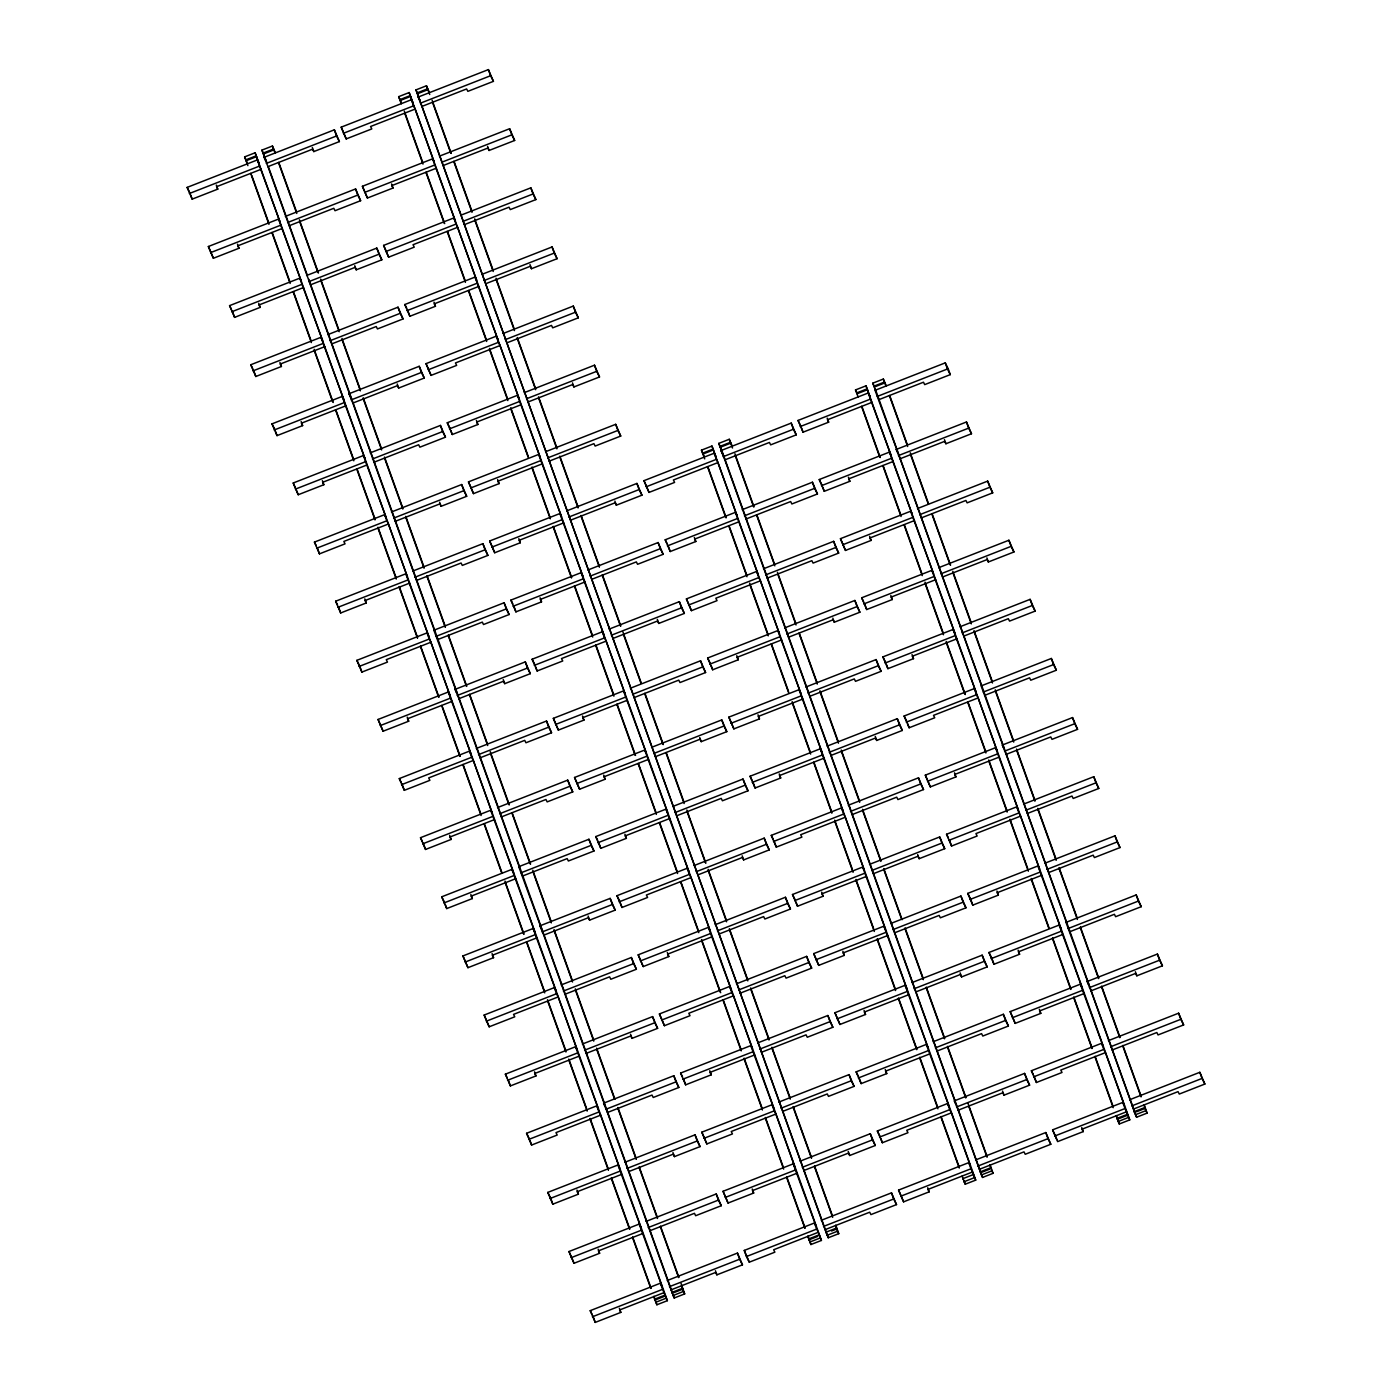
<?xml version="1.0" encoding="UTF-8"?>
<svg xmlns="http://www.w3.org/2000/svg" width="1392" height="1392" viewBox="0 0 1392 1392"><rect width="100%" height="100%" fill="white"/><g stroke="black" fill="none" stroke-linecap="round" stroke-linejoin="round"><path stroke-width="1.5" d="M247.88 165.631L244.627 156.878L255.119 152.789L667.377 1300.667L656.885 1304.774L653.735 1296.648M264.167 157.279L267.977 166.622L312.591 149.17L313.809 151.589L339.387 141.584L334.358 129.821L264.167 157.279L265.785 160.48L261.94 150.11L272.432 146.021L275.146 152.285M401.348 103.774L398.669 96.657L409.161 92.551L821.419 1240.446L810.927 1244.535L807.778 1236.409M418.209 97.04L422.02 106.384L466.633 88.949L467.851 91.35L493.429 81.345L488.401 69.6L418.209 97.04L419.827 100.259L415.982 89.888L426.474 85.782L429.188 92.063M245.705 159.906L256.198 155.817L258.964 163.16L257.346 159.941L187.137 187.398L192.166 199.143L217.761 189.138L216.299 185.049M263.018 153.137L273.511 149.048L275.111 153.12M399.748 99.685L410.24 95.578L413.006 102.921L411.388 99.719L341.197 127.159L346.208 138.922L371.803 128.917L370.585 126.498L415.199 109.046L434.217 162.046L432.599 158.827L362.407 186.284L367.436 198.029L393.014 188.024L391.552 183.935M417.078 92.916L427.553 88.81L429.728 94.517M246.123 160.741L256.615 156.635M263.436 153.973L273.928 149.866M400.165 100.52L410.657 96.413M417.496 93.751L427.97 89.645M189.347 193.523L259.538 166.083L280.175 222.268L278.557 219.066L208.365 246.506L213.394 258.268L238.972 248.263L237.51 244.174M266.359 163.403L336.568 135.964L339.387 141.584M343.389 133.301L413.581 105.844L415.199 109.046M420.419 103.182L490.61 75.725L493.429 81.345M261.157 169.285L216.543 186.719L217.761 189.138M285.377 216.404L355.586 188.947L360.615 200.709L335.02 210.714L333.802 208.295L289.188 225.73L267.977 166.622M439.42 156.165L509.629 128.725L514.657 140.47L489.062 150.475L487.844 148.057L443.23 165.509L422.02 106.384M210.557 252.648L280.749 225.191L301.385 281.393L299.767 278.174L229.576 305.631L234.604 317.376L260.182 307.371L258.721 303.282M287.587 222.529L357.779 195.071L360.615 200.709M364.6 192.409L434.809 164.969L455.428 221.154L453.809 217.952L383.618 245.392L388.646 257.155L414.242 247.15L413.024 244.731L457.637 227.296L476.638 280.279L475.037 277.078L404.828 304.517L409.857 316.28L435.452 306.275L433.973 302.186M441.629 162.29L511.821 134.85L514.657 140.47M282.367 228.41L237.754 245.845L238.972 248.263M436.409 168.171L391.813 185.606L393.014 188.024M306.588 275.512L376.797 248.072L381.826 259.817L356.23 269.822L355.012 267.403L310.416 284.855L289.188 225.73M460.648 215.29L530.839 187.833L535.868 199.595L510.272 209.6L509.054 207.182L464.458 224.617L443.23 165.509M231.768 311.756L301.977 284.316L322.596 340.501L320.978 337.299L250.786 364.739L255.815 376.501L281.41 366.496L279.931 362.407M308.798 281.654L378.989 254.197L381.826 259.817M385.81 251.534L456.019 224.077L457.637 227.296M462.84 221.415L533.032 193.975L535.868 199.595M303.578 287.518L258.982 304.97L260.182 307.371M327.816 334.637L398.008 307.18L403.036 318.942L377.441 328.947L376.24 326.528L331.627 343.963L310.416 284.855M481.858 274.398L552.05 246.958L557.078 258.703L531.483 268.708L530.282 266.307L485.669 283.742L464.458 224.617M252.996 370.881L323.188 343.424L343.807 399.626L342.206 396.424L271.997 423.864L277.025 435.626L302.621 425.621L301.159 421.532M330.008 340.762L400.2 313.322L403.036 318.942M407.038 310.642L477.23 283.202L497.866 339.404L496.248 336.185L426.039 363.643L431.068 375.388L456.663 365.383L455.445 362.964L500.059 345.529L519.077 398.512L517.459 395.311L447.267 422.75L452.296 434.513L477.874 424.508L476.412 420.419M484.051 280.54L554.26 253.083L557.078 258.703M324.806 346.643L280.192 364.078L281.41 366.496M478.848 286.404L434.234 303.856L435.452 306.275M349.027 393.745L419.218 366.305L424.247 378.05L398.669 388.055L397.451 385.654L352.837 403.088L349.027 393.745L350.645 396.964M503.069 333.523L573.26 306.083L578.289 317.828L552.711 327.833L551.493 325.415L506.879 342.867L485.669 283.742M274.207 429.989L344.398 402.549L365.035 458.751L363.416 455.532L293.225 482.989L298.236 494.734L323.831 484.729L322.37 480.64M351.219 399.887L421.428 372.43L424.247 378.05M428.249 369.767L498.44 342.328L500.059 345.529M505.261 339.648L575.47 312.208L578.289 317.828M346.016 405.751L301.403 423.203L302.621 425.621M370.237 452.87L440.429 425.43L445.457 437.175L419.879 447.18L418.661 444.761L374.048 462.214L352.837 403.088M524.279 392.648L594.488 365.191L599.517 376.954L573.922 386.959L572.704 384.54L528.09 401.975L506.879 342.867M295.417 489.114L365.609 461.674L386.245 517.859L384.627 514.657L314.435 542.097L319.464 553.859L345.042 543.854L343.841 541.436L388.438 524.001L407.456 576.984L405.838 573.782L335.646 601.222L340.675 612.967L366.27 602.962L364.791 598.891M372.447 458.995L442.639 431.555L445.457 437.175M449.459 428.893L519.651 401.435L540.287 457.637L538.669 454.418L468.478 481.876L473.506 493.621L499.084 483.616L497.623 479.527M526.489 398.773L596.681 371.333L599.517 376.954M367.227 464.876L322.613 482.311L323.831 484.729M521.269 404.654L476.656 422.089L477.874 424.508M391.448 511.995L461.657 484.538L466.685 496.3L441.09 506.305L439.872 503.887L395.258 521.321L374.048 462.214M545.49 451.756L615.699 424.316L620.728 436.061L595.132 446.066L593.914 443.648L549.318 461.1L528.09 401.975M316.628 548.239L386.837 520.782L388.438 524.001M393.658 518.12L463.849 490.68L466.685 496.3M470.67 488L540.879 460.561L561.498 516.745L559.88 513.544L489.688 541.001L494.717 552.746L520.312 542.741L518.833 538.652M547.7 457.898L617.891 430.441L620.728 436.061M542.48 463.762L497.884 481.214L499.084 483.616M704.717 458.89L701.464 450.155L711.956 446.049L975.722 1180.12L965.23 1184.209L962.081 1176.083M721.004 450.556L724.832 459.882L769.428 442.447L770.646 444.866L796.241 434.861L791.213 423.098L721.004 450.556L722.622 453.757L718.777 443.387L729.269 439.28L732.001 445.562M858.185 397.033L855.506 389.934L865.998 385.828L1129.765 1119.881L1119.272 1123.988L1116.123 1115.845M885.991 386.176L884.825 382.922L874.333 387.011L872.836 383.148L883.328 379.059L886.043 385.323M702.56 453.183L713.052 449.077L715.801 456.419L714.183 453.218L643.991 480.658L649.02 492.42L674.598 482.415L673.397 479.996L717.994 462.562L737.012 515.545L735.411 512.343L665.202 539.783L670.231 551.528L695.826 541.523L694.347 537.451M719.873 446.414L730.365 442.308L732.54 448.033M856.602 392.962L867.094 388.855L869.843 396.198L868.225 392.979L798.034 420.436L803.062 432.181L828.658 422.176L827.179 418.087M873.915 386.176L884.407 382.087L884.825 382.922M702.977 454.018L713.47 449.912M720.29 447.25L730.783 443.143M857.02 393.779L867.512 389.69M412.676 571.103L482.867 543.663L487.896 555.408L462.301 565.413L461.083 563.012L416.486 580.447L395.258 521.321M566.718 510.881L636.91 483.424L641.938 495.187L616.343 505.192L615.142 502.773L570.529 520.208L549.318 461.1M878.874 399.661L923.488 382.208L924.688 384.627L950.284 374.622L948.074 368.497L945.255 362.877L875.063 390.317L897.144 450.608M337.838 607.347L408.047 579.907L428.666 636.109L427.066 632.89L356.857 660.347L361.885 672.092L387.481 662.087L386.263 659.669L430.876 642.234L449.877 695.217L448.276 692.015L378.067 719.455L383.096 731.218L408.691 721.213L407.23 717.124M414.868 577.245L485.06 549.788L487.896 555.408M491.898 547.126L562.09 519.668L582.709 575.87L581.108 572.669L510.899 600.109L515.927 611.871L541.523 601.866L540.061 597.777M568.91 517.006L639.102 489.566L641.938 495.187M646.184 486.8L716.393 459.343L717.994 462.562M723.214 456.68L793.405 429.241L796.241 434.861M800.226 426.561L870.435 399.121L891.054 455.306L889.453 452.104L819.244 479.544L824.273 491.306L849.868 481.301L848.407 477.212M877.256 396.442L947.447 369.002L950.284 374.622M409.666 583.109L365.052 600.561L366.27 602.962M563.708 522.887L519.094 540.322L520.312 542.741M872.053 402.323L827.44 419.775L828.658 422.176M437.697 639.572L482.311 622.12L483.511 624.538L509.107 614.533L504.078 602.771L433.886 630.228L456.715 692.555L455.097 689.353L525.289 661.896L530.317 673.658L504.739 683.663L503.521 681.245L458.908 698.68L455.097 689.353M587.929 569.989L658.12 542.549L663.149 554.312L637.571 564.299L636.353 561.898L591.739 579.333L570.529 520.208M742.232 509.663L812.423 482.224L817.452 493.969L791.857 503.974L790.656 501.555L746.042 519.007L724.832 459.882M896.274 449.442L966.466 421.985L971.494 433.747L945.916 443.752L944.698 441.334L900.085 458.768L896.274 449.442L897.892 452.644M359.066 666.472L429.258 639.032L430.876 642.234M436.079 636.353L506.288 608.913L509.107 614.533M513.109 606.251L583.3 578.794L603.937 634.996L602.318 631.777L532.127 659.234L537.138 670.979L562.733 660.974L561.515 658.555L606.129 641.12L625.147 694.103L623.529 690.902L553.337 718.342L558.366 730.104L583.944 720.099L582.482 716.01M590.121 576.131L660.33 548.674L663.149 554.312M667.412 545.908L737.603 518.468L758.222 574.652L756.622 571.451L686.413 598.908L691.441 610.653L717.037 600.648L715.819 598.229L760.432 580.795L779.45 633.778L777.832 630.576L707.641 658.016L712.669 669.778L738.247 659.773L736.786 655.684M744.424 515.806L814.633 488.348L817.452 493.969M821.454 485.686L891.646 458.229L912.282 514.431L910.664 511.229L840.455 538.669L845.483 550.432L871.079 540.427L869.617 536.338M898.466 455.567L968.675 428.127L971.494 433.747M584.918 581.995L540.305 599.447L541.523 601.866M739.222 521.669L694.608 539.122L695.826 541.523M893.264 461.448L848.65 478.883L849.868 481.301M609.139 629.114L679.331 601.675L684.359 613.42L658.781 623.425L657.563 621.006L612.95 638.458L591.739 579.333M763.442 568.789L833.634 541.331L838.663 553.094L813.085 563.099L811.867 560.68L767.253 578.132L746.042 519.007M917.485 508.55L987.676 481.11L992.705 492.855L967.127 502.86L965.909 500.459L921.295 517.894L900.085 458.768M380.277 725.597L450.469 698.14L471.105 754.342L469.487 751.123L399.295 778.58L404.324 790.325L429.902 780.32L428.684 777.919L473.297 760.467L492.316 813.45L490.697 810.248L420.506 837.688L425.534 849.451L451.112 839.446L449.651 835.357M457.289 695.478L527.498 668.021L530.317 673.658M534.319 665.359L604.511 637.919L606.129 641.12M611.349 635.239L681.541 607.799L684.359 613.42M688.622 605.033L758.814 577.593L760.432 580.795M765.635 574.913L835.844 547.474L838.663 553.094M842.665 544.794L912.856 517.354L933.493 573.556L931.874 570.337L861.683 597.794L866.711 609.539L892.289 599.534L890.828 595.445M919.677 514.692L989.886 487.235L992.705 492.855M452.087 701.359L407.473 718.794L408.691 721.213M914.474 520.556L869.861 538.008L871.079 540.427M476.308 748.461L546.517 721.021L551.545 732.766L525.95 742.771L524.732 740.353L480.118 757.805L458.908 698.68M630.35 688.24L700.559 660.782L705.587 672.545L679.992 682.55L678.774 680.131L634.16 697.566L612.95 638.458M784.653 627.896L854.862 600.457L859.873 612.219L834.295 622.224L833.077 619.805L788.464 637.24L767.253 578.132M938.695 567.675L1008.904 540.235L1013.933 551.98L988.337 561.985L987.119 559.567L942.506 577.019L921.295 517.894M401.488 784.705L471.679 757.265L473.297 760.467M478.517 754.603L548.709 727.146L551.545 732.766M555.53 724.484L625.739 697.027L646.358 753.229L644.74 750.027L574.548 777.467L579.577 789.229L605.172 779.224L603.693 775.135M632.56 694.364L702.751 666.925L705.587 672.545M709.833 664.158L780.025 636.701L800.661 692.903L799.043 689.684L728.851 717.141L733.88 728.886L759.458 718.881L757.996 714.792M786.863 634.039L857.054 606.581L859.873 612.219M863.875 603.919L934.084 576.479L954.703 632.664L953.085 629.462L882.893 656.902L887.922 668.665L913.5 658.66L912.038 654.571M940.905 573.8L1011.097 546.36L1013.933 551.98M627.34 700.246L582.743 717.68L583.944 720.099M781.643 639.902L737.029 657.355L738.247 659.773M935.685 579.681L891.071 597.116L892.289 599.534M497.518 807.586L567.727 780.129L572.756 791.891L547.16 801.896L545.942 799.478L501.346 816.913L480.118 757.805M651.578 747.347L721.769 719.908L726.798 731.653L701.203 741.658L699.985 739.256L655.388 756.691L634.16 697.566M805.864 687.022L876.073 659.582L881.101 671.327L855.506 681.332L854.288 678.913L809.674 696.365L788.464 637.24M959.906 626.8L1030.115 599.343L1035.143 611.105L1009.548 621.11L1008.33 618.692L963.734 636.127L942.506 577.019M422.698 843.83L492.907 816.373L513.526 872.575L511.908 869.374L441.716 896.813L446.745 908.576L472.34 898.571L470.861 894.482M499.728 813.711L569.92 786.271L572.756 791.891M576.74 783.592L646.949 756.152L667.568 812.354L665.968 809.135L595.759 836.592L600.787 848.337L626.383 838.332L624.904 834.243M653.77 753.49L723.962 726.032L726.798 731.653M731.044 723.266L801.253 695.826L821.872 752.011L820.253 748.809L750.062 776.249L755.09 788.011L780.686 778.006L779.207 773.917M808.073 693.146L878.265 665.707L881.101 671.327M885.086 663.044L955.295 635.587L975.914 691.789L974.313 688.588L904.104 716.027L909.133 727.772L934.728 717.767L933.51 715.366L978.124 697.914L997.124 750.897L995.524 747.695L925.315 775.153L930.343 786.898L955.939 776.893L954.477 772.804M962.116 632.925L1032.307 605.485L1035.143 611.105M494.508 819.592L449.912 837.027L451.112 839.446M648.568 759.353L603.954 776.806L605.172 779.224M802.853 699.028L758.257 716.462L759.458 718.881M956.896 638.806L912.299 656.241L913.5 658.66M522.557 876.038L567.17 858.603L568.371 861.004L593.966 850.999L588.938 839.254L518.746 866.694L541.575 929.021L539.957 925.819L610.148 898.379L615.177 910.124L589.599 920.129L588.381 917.711L543.767 935.163L539.957 925.819M672.788 806.473L742.98 779.033L748.009 790.778L722.413 800.783L721.213 798.364L676.599 815.816L655.388 756.691M827.092 746.147L897.283 718.69L902.312 730.452L876.716 740.457L875.498 738.038L830.902 755.473L809.674 696.365M984.944 695.252L1029.558 677.817L1030.759 680.218L1056.354 670.213L1051.325 658.468L981.134 685.908L1003.963 748.235L1002.344 745.033L1072.536 717.576L1077.565 729.338L1051.987 739.343L1050.769 736.925L1006.155 754.377L1002.344 745.033M443.926 902.956L514.118 875.498L534.737 931.7L533.136 928.481L462.927 955.939L467.956 967.684L493.551 957.679L492.089 953.59M520.939 872.836L591.13 845.379L593.966 850.999M597.968 842.717L668.16 815.277L688.779 871.462L687.178 868.26L616.969 895.7L621.998 907.462L647.593 897.457L646.375 895.039L690.989 877.604L710.007 930.587L708.389 927.368L638.197 954.825L643.226 966.57L668.804 956.565L667.342 952.476M674.981 812.597L745.19 785.158L748.009 790.778M752.254 782.391L822.463 754.934L843.082 811.136L841.481 807.934L771.272 835.374L776.301 847.136L801.896 837.131L800.678 834.713L845.292 817.261L864.31 870.261L862.692 867.042L792.483 894.499L797.512 906.244L823.107 896.239L821.645 892.15M829.284 752.272L899.476 724.832L902.312 730.452M906.314 722.152L976.505 694.712L978.124 697.914M983.326 692.05L1053.535 664.593L1056.354 670.213M515.736 878.7L471.122 896.152L472.34 898.571M669.778 818.479L625.165 835.913L626.383 838.332M824.081 758.153L779.468 775.588L780.686 778.006M693.999 865.598L764.191 838.141L769.219 849.903L743.641 859.908L742.423 857.489L697.81 874.924L676.599 815.816M848.302 805.255L918.494 777.815L923.522 789.56L897.944 799.565L896.726 797.164L852.113 814.598L830.902 755.473M465.137 962.063L535.328 934.624L555.965 990.808L554.347 987.607L484.155 1015.046L489.166 1026.809L514.762 1016.804L513.544 1014.385L558.157 996.95L577.175 1049.933L575.557 1046.732L505.366 1074.172L510.394 1085.917L535.972 1075.929L534.511 1071.84M542.149 931.944L612.358 904.504L615.177 910.124M619.179 901.842L689.371 874.385L690.989 877.604M696.191 871.723L766.4 844.283L769.219 849.903M773.482 841.499L843.674 814.059L845.292 817.261M850.495 811.397L920.704 783.94L923.522 789.56M927.524 781.277L997.716 753.838L1018.352 810.022L1016.734 806.821L946.543 834.26L951.571 846.023L977.149 836.018L975.931 833.599L1020.545 816.147L1039.563 869.147L1037.945 865.928L967.753 893.386L972.782 905.131L998.36 895.126L996.898 891.037M1004.537 751.158L1074.746 723.718L1077.565 729.338M536.947 937.825L492.333 955.26L493.551 957.679M999.334 757.039L954.721 774.474L955.939 776.893M561.167 984.944L631.359 957.487L636.388 969.25L610.81 979.255L609.592 976.836L564.978 994.271L543.767 935.163M715.21 924.706L785.419 897.266L790.447 909.011L764.852 919.016L763.634 916.597L719.02 934.049L697.81 874.924M869.513 864.38L939.704 836.94L944.733 848.685L919.155 858.69L917.937 856.271L873.323 873.724L852.113 814.598M1023.555 804.141L1093.764 776.701L1098.775 788.464L1073.197 798.469L1071.979 796.05L1027.366 813.485L1006.155 754.377M486.347 1021.189L556.539 993.731L558.157 996.95M563.377 991.069L633.569 963.629L636.388 969.25M640.39 960.95L710.581 933.51L731.218 989.695L729.599 986.493L659.408 1013.95L664.436 1025.695L690.014 1015.69L688.814 1013.272L733.41 995.837L752.428 1048.82L750.81 1045.618L680.618 1073.058L685.647 1084.82L711.242 1074.815L709.763 1070.726M717.419 930.848L787.611 903.391L790.447 909.011M794.693 900.624L864.884 873.184L885.521 929.369L883.903 926.167L813.711 953.607L818.74 965.369L844.318 955.364L842.856 951.275M871.705 870.505L941.914 843.065L944.733 848.685M948.735 840.403L1018.927 812.945L1020.545 816.147M1025.765 810.283L1095.956 782.826L1098.775 788.464M712.199 936.712L667.586 954.164L668.804 956.565M866.503 876.386L821.889 893.821L823.107 896.239M582.378 1044.052L652.587 1016.612L657.616 1028.357L632.02 1038.362L630.802 1035.961L586.189 1053.396L564.978 994.271M736.42 983.831L806.629 956.374L811.658 968.136L786.062 978.141L784.844 975.722L740.248 993.157L719.02 934.049M890.723 923.505L960.932 896.048L965.961 907.81L940.366 917.815L939.148 915.397L894.534 932.831L873.323 873.724M1044.766 863.266L1114.975 835.826L1120.003 847.571L1094.408 857.576L1093.19 855.158L1048.576 872.61L1027.366 813.485M507.558 1080.296L577.767 1052.857L598.386 1109.059L596.768 1105.84L526.576 1133.297L531.605 1145.042L557.2 1135.037L555.982 1132.618L600.578 1115.183L619.597 1168.166L617.996 1164.965L547.787 1192.405L552.815 1204.167L578.411 1194.162L576.932 1190.073M584.588 1050.194L654.779 1022.737L657.616 1028.357M661.6 1020.075L731.809 992.618L733.41 995.837M738.63 989.956L808.822 962.516L811.658 968.136M815.903 959.749L886.112 932.292L906.731 988.494L905.113 985.292L834.922 1012.732L839.95 1024.477L865.528 1014.472L864.067 1010.401M892.933 929.63L963.125 902.19L965.961 907.81M969.946 899.51L1040.155 872.071L1060.774 928.255L1059.155 925.054L988.964 952.493L993.992 964.256L1019.588 954.251L1018.109 950.162M1046.975 869.391L1117.167 841.951L1120.003 847.571M579.368 1056.058L534.754 1073.51L535.972 1075.929M887.713 935.511L843.1 952.946L844.318 955.364M1041.755 875.272L997.159 892.724L998.36 895.126M603.606 1103.177L673.798 1075.72L678.826 1087.483L653.231 1097.488L652.013 1095.069L607.417 1112.521L603.606 1103.177L605.207 1106.379M757.648 1042.939L827.84 1015.499L832.868 1027.261L807.273 1037.266L806.072 1034.848L761.459 1052.282L740.248 993.157M911.934 982.613L982.143 955.173L987.172 966.918L961.576 976.923L960.358 974.504L915.762 991.957L894.534 932.831M1069.804 931.718L1114.4 914.283L1115.618 916.702L1141.214 906.697L1136.185 894.934L1065.994 922.391L1088.805 984.718L1087.204 981.499L1157.396 954.059L1162.424 965.804L1136.846 975.809L1135.628 973.408L1091.015 990.843L1087.204 981.499M528.769 1139.422L598.978 1111.982L600.578 1115.183M605.798 1109.302L675.99 1081.862L678.826 1087.483M682.828 1079.2L753.02 1051.743L773.639 1107.945L772.038 1104.726L701.829 1132.183L706.858 1143.928L732.453 1133.923L731.235 1131.505L775.849 1114.07L794.867 1167.053L793.249 1163.851L723.057 1191.291L728.068 1203.053L753.664 1193.048L752.202 1188.959M759.841 1049.081L830.032 1021.624L832.868 1027.261M837.114 1018.857L907.323 991.417L927.942 1047.602L926.341 1044.4L856.132 1071.857L861.161 1083.602L886.756 1073.597L885.277 1069.508M914.144 988.755L984.335 961.298L987.172 966.918M991.156 958.636L1061.365 931.178L1081.984 987.38L1080.383 984.179L1010.174 1011.619L1015.203 1023.381L1040.798 1013.376L1039.337 1009.287M1068.186 928.516L1138.378 901.076L1141.214 906.697M754.638 1054.945L710.024 1072.397L711.242 1074.815M908.924 994.619L864.328 1012.071L865.528 1014.472M1062.983 934.397L1018.37 951.832L1019.588 954.251M624.817 1162.303L695.008 1134.845L700.037 1146.608L674.441 1156.613L673.241 1154.194L628.627 1171.629L607.417 1112.521M778.859 1102.064L849.05 1074.624L854.079 1086.369L828.501 1096.374L827.283 1093.955L782.669 1111.408L761.459 1052.282M933.162 1041.738L1003.354 1014.281L1008.382 1026.043L982.787 1036.048L981.586 1033.63L936.973 1051.082L915.762 991.957M549.997 1198.547L620.188 1171.09L640.807 1227.292L639.206 1224.073L568.997 1251.53L574.026 1263.275L599.621 1253.27L598.16 1249.181M627.009 1168.427L697.218 1140.97L700.037 1146.608M704.039 1138.308L774.23 1110.868L775.849 1114.07M781.051 1108.189L851.26 1080.749L854.079 1086.369M858.342 1077.982L928.534 1050.542L949.153 1106.727L947.552 1103.525L877.343 1130.965L882.371 1142.728L907.967 1132.723L906.749 1130.304L951.362 1112.852L970.381 1165.852L968.762 1162.633L898.571 1190.09L903.599 1201.835L929.177 1191.83L927.716 1187.741M935.354 1047.863L1005.563 1020.423L1008.382 1026.043M1012.384 1017.743L1082.576 990.304L1103.212 1046.506L1101.594 1043.287L1031.385 1070.744L1036.414 1082.489L1062.009 1072.484L1060.791 1070.065L1105.405 1052.63L1124.423 1105.613L1122.805 1102.412L1052.613 1129.852L1057.642 1141.614L1083.22 1131.609L1081.758 1127.52M1089.397 987.641L1159.606 960.184L1162.424 965.804M621.806 1174.309L577.193 1191.743L578.411 1194.162M930.152 1053.744L885.538 1071.179L886.756 1073.597M1084.194 993.505L1039.58 1010.957L1040.798 1013.376M646.027 1221.41L716.219 1193.971L721.247 1205.716L695.669 1215.721L694.451 1213.302L649.838 1230.754L628.627 1171.629M800.069 1161.189L870.261 1133.732L875.29 1145.494L849.712 1155.499L848.494 1153.081L803.88 1170.515L782.669 1111.408M954.373 1100.846L1024.564 1073.406L1029.593 1085.168L1004.015 1095.173L1002.797 1092.755L958.183 1110.19L954.373 1100.846L955.991 1104.065M1108.415 1040.624L1178.606 1013.185L1183.635 1024.93L1158.057 1034.935L1156.839 1032.516L1112.225 1049.968L1091.015 990.843M571.207 1257.655L641.399 1230.215L662.035 1286.399L660.417 1283.198L590.225 1310.655L595.254 1322.4L620.832 1312.395L619.37 1308.306M648.22 1227.553L718.429 1200.095L721.247 1205.716M725.249 1197.433L795.441 1169.976L816.077 1226.178L814.459 1222.976L744.268 1250.416L746.46 1256.541L749.296 1262.179L774.874 1252.174L773.656 1249.755L818.27 1232.303L821.419 1240.446M802.279 1167.314L872.471 1139.874L875.29 1145.494M879.553 1137.107L949.744 1109.65L951.362 1112.852M956.565 1106.988L1026.774 1079.531L1029.593 1085.168M1033.595 1076.869L1103.786 1049.429L1105.405 1052.63M1110.607 1046.749L1180.816 1019.309L1183.635 1024.93M643.017 1233.416L598.403 1250.869L599.621 1253.27M797.059 1173.195L752.446 1190.63L753.664 1193.048M667.238 1280.536L737.447 1253.078L742.475 1264.841L716.88 1274.846L715.662 1272.427L671.048 1289.862L649.838 1230.754M821.28 1220.297L891.489 1192.857L896.518 1204.602L870.922 1214.607L869.704 1212.206L825.091 1229.641L803.88 1170.515M975.583 1159.971L1045.792 1132.531L1050.803 1144.276L1025.225 1154.281L1024.007 1151.863L979.394 1169.315L958.183 1110.19M1129.625 1099.75L1199.834 1072.292L1204.863 1084.055L1179.268 1094.06L1178.05 1091.641L1133.436 1109.076L1112.225 1049.968M592.418 1316.78L662.609 1289.323L667.377 1300.667M669.448 1286.66L739.639 1259.221L742.475 1264.841M746.46 1256.541L816.669 1229.101L818.27 1232.303M823.49 1226.439L893.681 1198.982L896.518 1204.602M900.763 1196.215L970.955 1168.775L975.722 1180.12M977.793 1166.096L1047.985 1138.656L1050.803 1144.276M1054.805 1135.994L1125.014 1108.537L1129.765 1119.881M1131.835 1105.874L1202.027 1078.435L1204.863 1084.055M664.228 1292.542L619.614 1309.976L620.832 1312.395M972.573 1171.977L927.959 1189.429L929.177 1191.83M1126.615 1111.756L1082.002 1129.19L1083.22 1131.609M1144.172 1104.674L1147.095 1113.113L1136.603 1117.219L1134.254 1111.651L1144.746 1107.562L1145.164 1108.38L1136.411 1111.808M674.024 1292.594L682.776 1289.166L682.341 1288.348L671.866 1292.437L672.284 1293.272M817.748 1236.392L809.013 1239.82L808.595 1238.984L819.07 1234.878L819.505 1235.713M831.563 1230.998L836.818 1228.945L836.401 1228.109L825.908 1232.216L826.326 1233.051M989.364 1169.297L980.629 1172.725L980.194 1171.89L990.686 1167.784L991.104 1168.619M655.649 1302.32L666.142 1298.214M672.98 1295.552L683.455 1291.445L684.69 1293.899L674.198 1298.005L671.048 1289.862M809.709 1242.082L820.184 1237.993M827.022 1235.313L837.514 1231.224L838.75 1233.677L828.257 1237.766L825.091 1229.641M963.995 1181.756L974.487 1177.649M981.308 1174.987L991.8 1170.881L993.035 1173.334L982.543 1177.441L979.394 1169.315M1118.037 1121.534L1128.529 1117.428M1135.367 1114.766L1145.86 1110.659L1147.095 1113.113M872.836 383.148L876.09 391.9M875.15 388.646L1136.603 1117.219M855.506 389.934L856.741 392.387M798.034 420.436L800.87 426.056M819.244 479.544L822.08 485.182M1134.254 1111.651L1134.671 1112.486L1133.436 1109.076M840.455 538.669L845.483 550.432M861.683 597.794L863.562 601.535M882.893 656.902L885.712 662.522M904.104 716.027L906.94 721.648M925.315 775.153L930.343 786.898M946.543 834.26L948.422 838.019M967.753 893.386L970.572 899.006M988.964 952.493L991.8 958.131M1010.174 1011.619L1015.203 1023.381M718.777 443.387L721.508 449.668M1031.385 1070.744L1033.282 1074.485M1052.613 1129.852L1056.893 1139.561M701.464 450.155L704.195 456.437M643.991 480.658L649.02 492.42M665.202 539.783L667.081 543.524M686.413 598.908L691.441 610.653M973.791 1175.387L973.373 1174.552L962.881 1178.659L963.299 1179.494M707.641 658.016L710.459 663.636M415.982 89.888L828.257 1237.766M964.517 1181.895L964.117 1181.112L965.23 1184.209M728.851 717.141L733.88 728.886M750.062 776.249L751.941 780.007M771.272 835.374L773.169 839.115M398.669 96.657L401.383 102.921M792.483 894.499L795.319 900.119M813.711 953.607L818.74 965.369M834.922 1012.732L839.95 1024.477M856.132 1071.857L858.011 1075.598M877.343 1130.965L880.179 1136.585M898.571 1190.09L903.599 1201.835M341.197 127.159L346.208 138.922M362.407 186.284L367.436 198.029M383.618 245.392L388.646 257.155M404.828 304.517L406.725 308.258M426.039 363.643L431.068 375.388M447.267 422.75L450.086 428.371M468.478 481.876L473.506 493.621M489.688 541.001L494.717 552.746M510.899 600.109L512.795 603.867M532.127 659.234L534.946 664.854M553.337 718.342L558.366 730.104M261.94 150.11L266.864 162.533M574.548 777.467L579.577 789.229M595.759 836.592L597.655 840.333M616.969 895.7L619.805 901.32M244.627 156.878L247.341 163.16M638.197 954.825L643.226 966.57M659.408 1013.95L664.436 1025.695M680.618 1073.058L682.498 1076.816M701.829 1132.183L706.858 1143.928M723.057 1191.291L728.068 1203.053M744.268 1250.416L749.296 1262.179M187.137 187.398L189.973 193.018M208.365 246.506L213.394 258.268M229.576 305.631L231.455 309.372M250.786 364.739L252.665 368.497M271.997 423.864L274.833 429.484M293.225 482.989L298.236 494.734M314.435 542.097L316.315 545.855M335.646 601.222L337.525 604.963M356.857 660.347L359.693 665.968M673.484 1295.691L673.084 1294.908L674.198 1298.005M378.067 719.455L383.096 731.218M399.295 778.58L401.174 782.321M420.506 837.688L422.385 841.447M441.716 896.813L444.553 902.434M462.927 955.939L467.956 967.684M484.155 1015.046L489.166 1026.809M505.366 1074.172L507.245 1077.913M526.576 1133.297L529.395 1138.917M547.787 1192.405L550.623 1198.025M568.997 1251.53L574.026 1263.275M590.225 1310.655L592.105 1314.396M945.255 362.877L947.447 369.002M966.466 421.985L968.675 428.127M987.676 481.11L989.886 487.235M1008.904 540.235L1011.097 546.36M1030.115 599.343L1032.307 605.485M1051.325 658.468L1053.535 664.593M1072.536 717.576L1074.746 723.718M1093.764 776.701L1095.956 782.826M1114.975 835.826L1117.167 841.951M1136.185 894.934L1138.378 901.076M1157.396 954.059L1159.606 960.184M1178.606 1013.185L1180.816 1019.309M1199.834 1072.292L1202.027 1078.435M944.437 439.663L945.916 443.752M986.876 557.896L988.337 561.985M1135.367 971.738L1136.846 975.809M889.714 395.554L907.306 444.587M910.246 452.765L928.568 503.852M932.24 514.083L950.579 565.169M952.772 571.294L971.111 622.381M974.035 630.559L992.374 681.645M995.297 689.823L1013.637 740.909M1016.578 749.087L1034.9 800.174M1037.84 808.352L1056.18 859.438M1059.103 867.616L1077.443 918.703M1080.366 926.881L1098.706 977.967M1101.646 986.145L1119.968 1037.231M1122.909 1045.409L1141.231 1096.496M883.328 379.059L884.407 382.087M889.366 395.554L907.636 446.501M910.577 454.679L928.133 503.591M931.787 513.787L950.075 564.734M952.998 572.912L971.285 623.86M974.226 632.038L992.496 682.985M995.437 691.145L1013.724 742.093M1016.647 750.271L1034.935 801.218M1037.858 809.378L1056.145 860.343M1059.068 868.504L1077.356 919.451M1080.296 927.629L1098.566 978.576M1101.507 986.737L1119.794 1037.684M1122.718 1045.862L1141.005 1096.809M1143.928 1104.987L1145.86 1110.659M963.734 636.127L982.004 687.074M1048.576 872.61L1066.864 923.557M865.998 385.828L867.094 388.855M868.225 392.979L870.435 399.121M889.453 452.104L891.646 458.229M910.664 511.229L912.856 517.354M931.874 570.337L934.084 576.479M953.085 629.462L955.295 635.587M974.313 688.588L976.505 694.712M995.524 747.695L997.716 753.838M1016.734 806.821L1018.927 812.945M1037.945 865.928L1040.155 872.071M1059.155 925.054L1061.365 931.178M1080.383 984.179L1082.576 990.304M1101.594 1043.287L1103.786 1049.429M1122.805 1102.412L1125.014 1108.537M861.892 406.412L880.231 457.516M883.172 465.676L900.763 514.727M904.435 524.941L922.026 573.991M924.967 582.169L943.306 633.256M946.229 641.434L965.3 694.556M968.24 702.734L985.832 751.784M988.772 759.962L1007.095 811.049M1010.035 819.227L1027.627 868.26M1031.298 878.491L1048.907 927.524M1052.561 937.756L1070.9 988.842M1073.824 997.02L1092.163 1048.106M1095.104 1056.284L1112.695 1105.318M1116.367 1115.549L1119.272 1123.988M861.561 406.429L879.831 457.376M882.772 465.537L901.059 516.502M903.982 524.662L922.27 575.609M925.193 583.787L943.48 634.735M946.403 642.895L964.691 693.842M967.631 702.02L985.901 752.968M988.842 761.146L1007.129 812.093M1010.053 820.253L1028.34 871.201M1031.263 879.379L1048.82 928.29M1052.491 938.486L1070.761 989.451M1073.702 997.612L1091.989 1048.559M1094.912 1056.737L1113.2 1107.684M801.601 428.092L803.062 432.181M822.811 487.217L824.273 491.306M864.502 603.415L866.711 609.539M886.46 664.576L887.922 668.665M907.671 723.701L909.133 727.772M949.361 839.881L951.571 846.023M971.303 901.042L972.782 905.131M992.531 960.167L993.992 964.256M1034.221 1076.364L1036.414 1082.489M791.213 423.098L793.405 429.241M812.423 482.224L814.633 488.348M833.634 541.331L835.844 547.474M854.862 600.457L857.054 606.581M876.073 659.582L878.265 665.707M897.283 718.69L899.476 724.832M918.494 777.815L920.704 783.94M939.704 836.94L941.914 843.065M960.932 896.048L963.125 902.19M982.143 955.173L984.335 961.298M1003.354 1014.281L1005.563 1020.423M1024.564 1073.406L1026.774 1079.531M1045.792 1132.531L1047.985 1138.656M832.834 618.135L834.295 622.224M875.255 736.368L876.716 740.457M917.676 854.601L919.155 858.69M960.115 972.834L961.576 976.923M1002.536 1091.084L1004.015 1095.173M734.924 453.74L753.994 506.862M756.935 515.04L774.526 564.091M777.467 572.269L795.789 623.355M799.46 633.569L817.069 682.619M819.992 690.78L838.332 741.884M841.255 750.044L859.595 801.148M862.535 809.309L880.858 860.413M883.798 868.573L902.12 919.677M905.061 927.838L923.401 978.941M926.324 987.102L944.663 1038.206M947.587 1046.366L965.926 1097.453M968.119 1103.595L987.189 1156.717M990.13 1164.895L993.035 1173.334M729.269 439.28L730.365 442.308M735.324 455.793L753.594 506.74M756.535 514.901L774.822 565.848M777.745 574.026L796.033 624.973M798.956 633.134L817.243 684.098M820.166 692.259L838.454 743.206M841.394 751.384L859.664 802.331M862.605 810.492L880.892 861.439M883.816 869.617L901.372 918.529M905.026 928.742L923.314 979.69M926.254 987.85L944.524 1038.797M947.465 1046.975L965.752 1097.923M968.675 1106.083L986.963 1157.048M989.886 1165.208L991.8 1170.881M722.239 451.704L982.543 1177.441M936.973 1051.082L955.26 1102.029M711.956 446.049L713.052 449.077M714.183 453.218L716.393 459.343M735.411 512.343L737.603 518.468M756.622 571.451L758.814 577.593M777.832 630.576L780.025 636.701M799.043 689.684L801.253 695.826M820.253 748.809L822.463 754.934M841.481 807.934L843.674 814.059M862.692 867.042L864.884 873.184M883.903 926.167L886.112 932.292M905.113 985.292L907.323 991.417M926.341 1044.4L928.534 1050.542M947.552 1103.525L949.744 1109.65M968.762 1162.633L970.955 1168.775M707.849 466.651L726.189 517.737M729.13 525.915L746.721 574.966M749.662 583.126L767.984 634.23M771.655 644.444L788.516 691.441M792.187 701.655L810.527 752.741M814.181 762.973L831.79 812.006M834.713 820.184L852.322 869.234M855.993 879.448L873.584 928.499M877.256 938.713L895.595 989.799M898.519 997.977L916.858 1049.063M919.781 1057.241L937.39 1106.292M941.062 1116.506L959.384 1167.592M707.501 466.651L725.789 517.598M728.729 525.776L746.999 576.723M749.94 584.901L768.227 635.848M771.151 644.009L788.707 692.92M792.361 703.134L810.649 754.081M813.589 762.242L831.859 813.206M834.8 821.367L853.087 872.314M856.01 880.492L874.298 931.439M877.221 939.6L895.508 990.547M898.432 998.725L916.719 1049.672M919.66 1057.85L937.93 1108.798M940.87 1116.958L959.158 1167.905M668.038 545.403L670.231 551.528M711.19 665.689L712.669 669.778M752.898 781.886L755.09 788.011M774.109 840.994L776.301 847.136M796.05 902.155L797.512 906.244M858.968 1077.478L861.161 1083.602M880.91 1138.639L882.371 1142.728M488.401 69.6L490.61 75.725M509.629 128.725L511.821 134.85M530.839 187.833L533.032 193.975M552.05 246.958L554.26 253.083M573.26 306.083L575.47 312.208M594.488 365.191L596.681 371.333M615.699 424.316L617.891 430.441M636.91 483.424L639.102 489.566M658.12 542.549L660.33 548.674M679.331 601.675L681.541 607.799M700.559 660.782L702.751 666.925M721.769 719.908L723.962 726.032M742.98 779.033L745.19 785.158M764.191 838.141L766.4 844.283M785.419 897.266L787.611 903.391M806.629 956.374L808.822 962.516M827.84 1015.499L830.032 1021.624M849.05 1074.624L851.26 1080.749M870.261 1133.732L872.471 1139.874M891.489 1192.857L893.681 1198.982M487.6 146.386L489.062 150.475M530.021 264.619L531.483 268.708M572.46 382.87L573.922 386.959M614.881 501.103L616.343 505.192M657.32 619.336L658.781 623.425M699.741 737.569L701.203 741.658M742.162 855.819L743.641 859.908M848.233 1151.41L849.712 1155.499M432.129 100.241L451.217 153.416M454.157 161.594L471.766 210.697M474.707 218.875L493.046 270.013M495.987 278.191L514.344 329.33M517.267 337.508L535.624 388.646M538.565 396.824L556.904 447.963M559.845 456.141L578.202 507.28M581.125 515.458L599.482 566.596M602.423 574.774L620.762 625.913M622.972 632.055L641.312 683.194M644.983 693.407L663.34 744.546M666.281 752.724L683.89 801.827M686.83 810.005L705.901 863.179M708.11 869.321L726.467 920.46M729.391 928.638L747.748 979.777M750.688 987.955L769.028 1039.093M771.968 1047.271L790.325 1098.41M793.249 1106.588L811.606 1157.726M814.546 1165.904L832.155 1214.99M835.826 1225.221L838.75 1233.677M426.474 85.782L427.553 88.81M432.512 102.277L450.799 153.224M453.722 161.402L472.01 212.35M474.95 220.528L493.22 271.475M496.161 279.635L514.448 330.583M517.372 338.761L535.659 389.708M538.582 397.868L556.87 448.833M559.81 456.994L578.08 507.941M581.021 516.119L599.291 567.066M602.231 575.227L620.519 626.174M623.442 634.352L640.999 683.263M644.653 693.477L662.94 744.424M665.881 752.585L684.151 803.532M687.091 811.71L705.379 862.657M708.302 870.818L726.589 921.782M729.512 929.943L747.8 980.89M750.74 989.068L769.01 1040.015M771.951 1048.176L790.221 1099.123M793.162 1107.301L811.449 1158.248M814.372 1166.426L832.66 1217.374M835.583 1225.534L837.514 1231.224M409.161 92.551L410.24 95.578M411.388 99.719L413.581 105.844M432.599 158.827L434.809 164.969M453.809 217.952L456.019 224.077M475.037 277.078L477.23 283.202M496.248 336.185L498.44 342.328M517.459 395.311L519.651 401.435M538.669 454.418L540.879 460.561M559.88 513.544L562.09 519.668M581.108 572.669L583.3 578.794M602.318 631.777L604.511 637.919M623.529 690.902L625.739 697.027M644.74 750.027L646.949 756.152M665.968 809.135L668.16 815.277M687.178 868.26L689.371 874.385M708.389 927.368L710.581 933.51M729.599 986.493L731.809 992.618M750.81 1045.618L753.02 1051.743M772.038 1104.726L774.23 1110.868M793.249 1163.851L795.441 1169.976M814.459 1222.976L816.669 1229.101M404.324 111.116L422.681 162.255M426.335 172.469L444.692 223.607M447.632 231.785L465.241 280.888M468.913 291.102L486.539 340.205M489.462 348.383L507.088 397.468M510.76 407.699L528.368 456.785M532.04 467.016L550.379 518.155M553.32 526.333L571.677 577.471M574.618 585.649L592.226 634.735M595.898 644.966L613.507 694.051M617.178 704.282L635.535 755.421M638.458 763.599L656.084 812.684M659.756 822.916L677.365 872.001M681.036 882.232L697.914 929.282M701.585 939.513L720.673 992.687M723.614 1000.865L741.223 1049.968M744.163 1058.146L761.772 1107.232M765.443 1117.463L783.07 1166.548M786.741 1176.779L805.081 1227.918M808.021 1236.096L810.927 1244.535M404.707 113.152L422.994 164.099M425.917 172.277L444.205 223.225M447.145 231.385L465.415 282.35M468.356 290.51L486.643 341.458M489.566 349.636L507.854 400.583M510.777 408.743L528.334 457.655M531.988 467.869L550.275 518.816M553.216 526.994L571.486 577.941M574.426 586.102L592.714 637.049M595.637 645.227L613.924 696.174M616.847 704.335L635.135 755.299M638.075 763.46L656.345 814.407M659.286 822.585L677.573 873.532M680.497 881.693L698.784 932.64M701.707 940.818L719.995 991.765M722.918 999.943L741.205 1050.89M744.146 1059.051L762.416 1109.998M765.356 1118.176L783.644 1169.123M786.567 1177.284L804.854 1228.249M407.665 310.138L409.857 316.28M450.817 430.424L452.296 434.513M513.735 605.729L515.927 611.871M535.676 666.89L537.138 670.979M598.595 842.212L600.787 848.337M620.536 903.373L621.998 907.462M683.455 1078.678L685.647 1084.82M334.358 129.821L336.568 135.964M355.586 188.947L357.779 195.071M376.797 248.072L378.989 254.197M398.008 307.18L400.2 313.322M419.218 366.305L421.428 372.43M440.429 425.43L442.639 431.555M461.657 484.538L463.849 490.68M482.867 543.663L485.06 549.788M504.078 602.771L506.288 608.913M525.289 661.896L527.498 668.021M546.517 721.021L548.709 727.146M567.727 780.129L569.92 786.271M588.938 839.254L591.13 845.379M610.148 898.379L612.358 904.504M631.359 957.487L633.569 963.629M652.587 1016.612L654.779 1022.737M673.798 1075.72L675.99 1081.862M695.008 1134.845L697.218 1140.97M716.219 1193.971L718.429 1200.095M737.447 1253.078L739.639 1259.221M312.33 147.5L313.809 151.589M354.769 265.733L356.23 269.822M397.19 383.983L398.669 388.055M439.628 502.216L441.09 506.305M503.26 679.574L504.739 683.663M588.12 916.04L589.599 920.129M630.559 1034.273L632.02 1038.362M672.98 1152.524L674.441 1156.613M715.418 1270.757L716.88 1274.846M278.818 162.516L296.444 211.601M299.367 219.779L318.455 272.971M320.665 279.096L339.004 330.235M341.945 338.413L360.284 389.551M363.225 397.747L381.582 448.868M384.523 457.063L402.862 508.184M405.803 516.38L424.142 567.501M427.083 575.696L445.44 626.818M448.363 635.013L466.72 686.152M469.661 694.33L487.27 743.415M490.21 751.593L509.298 804.785M512.221 812.963L530.578 864.101M532.788 870.226L551.128 921.365M554.068 929.543L572.408 980.681M575.348 988.859L593.705 1039.998M596.646 1048.176L614.986 1099.315M617.926 1107.493L636.266 1158.631M639.206 1166.827L657.563 1217.948M660.487 1226.143L678.844 1277.264M681.053 1283.407L684.69 1293.899M272.432 146.021L273.511 149.048M278.47 162.516L296.757 213.463M299.68 221.624L317.968 272.588M320.908 280.749L339.178 331.696M342.119 339.874L360.389 390.821M363.329 398.982L381.617 449.929M384.54 458.107L402.827 509.054M405.751 517.232L424.038 568.18M426.979 576.34L445.249 627.287M448.189 635.465L466.477 686.413M469.4 694.573L487.687 745.538M490.61 753.698L508.898 804.646M511.838 812.824L530.108 863.771M533.049 871.931L551.319 922.879M554.26 931.057L572.547 982.004M575.47 990.182L593.758 1041.129M596.681 1049.29L614.237 1098.201M617.909 1108.415L636.179 1159.362M639.119 1167.523L657.407 1218.487M660.33 1226.648L678.617 1277.595M681.541 1285.773L683.455 1291.445M268.325 166.622L307.232 275.024M308.693 279.113L672.754 1293.638M331.627 343.963L349.914 394.928M416.486 580.447L434.756 631.394M501.346 816.913L519.616 867.877M586.189 1053.396L604.476 1104.343M255.119 152.789L256.198 155.817M257.346 159.941L259.538 166.083M278.557 219.066L280.749 225.191M299.767 278.174L301.977 284.316M320.978 337.299L323.188 343.424M342.206 396.424L344.398 402.549M363.416 455.532L365.609 461.674M384.627 514.657L386.837 520.782M405.838 573.782L408.047 579.907M427.066 632.89L429.258 639.032M448.276 692.015L450.469 698.14M469.487 751.123L471.679 757.265M490.697 810.248L492.907 816.373M511.908 869.374L514.118 875.498M533.136 928.481L535.328 934.624M554.347 987.607L556.539 993.731M575.557 1046.732L577.767 1052.857M596.768 1105.84L598.978 1111.982M617.996 1164.965L620.188 1171.09M639.206 1224.073L641.399 1230.215M660.417 1283.198L662.609 1289.323M251.743 175.427L268.621 222.476M272.293 232.708L289.919 281.793M293.59 292.024L311.199 341.11M314.14 349.288L333.227 402.479M336.151 410.657L353.777 459.743M357.448 469.974L375.057 519.059M377.998 527.237L396.337 578.376M399.278 586.554L417.635 637.693M420.558 645.888L438.915 697.009M442.586 707.24L460.195 756.326M463.136 764.521L480.745 813.607M484.416 823.838L502.042 872.923M504.965 881.101L524.053 934.293M526.994 942.471L544.603 991.556M547.543 999.734L565.9 1050.873M568.823 1059.051L586.45 1108.154M590.121 1118.368L608.461 1169.506M611.401 1177.684L629.758 1228.823M632.681 1237.001L651.038 1288.139M653.979 1296.317L656.885 1304.774M250.664 173.391L268.952 224.338M271.875 232.499L290.162 283.446M293.086 291.624L311.373 342.571M314.314 350.749L332.584 401.696M335.524 409.857L353.812 460.804M356.735 468.982L375.022 519.929M377.945 528.09L396.233 579.055M399.173 587.215L417.443 638.162M420.384 646.34L438.671 697.288M441.595 705.448L459.882 756.395M462.805 764.573L481.093 815.521M484.016 823.699L501.572 872.61M505.244 882.806L523.514 933.754M526.454 941.932L544.742 992.879M547.665 1001.039L565.952 1052.004M568.876 1060.165L587.163 1111.112M590.104 1119.29L608.374 1170.237M611.314 1178.398L629.584 1229.345M632.525 1237.523L650.812 1288.47M190.704 195.054L192.166 199.143M232.394 311.251L234.604 317.376M253.622 370.376L255.815 376.501M275.564 431.537L277.025 435.626M317.254 547.717L319.464 553.859M338.465 606.842L340.675 612.967M360.424 668.003L361.885 672.092M402.114 784.201L404.324 790.325M423.325 843.326L425.534 849.451M445.283 904.487L446.745 908.576M508.184 1079.792L510.394 1085.917M530.143 1140.953L531.605 1145.042M551.354 1200.078L552.815 1204.167M593.044 1316.275L595.254 1322.4M665.028 1295.117L654.536 1299.223L654.953 1300.041L665.446 1295.952L665.028 1295.117M1127.416 1114.331L1116.923 1118.42L1117.358 1119.255L1127.833 1115.149L1127.416 1114.331"/></g></svg>
